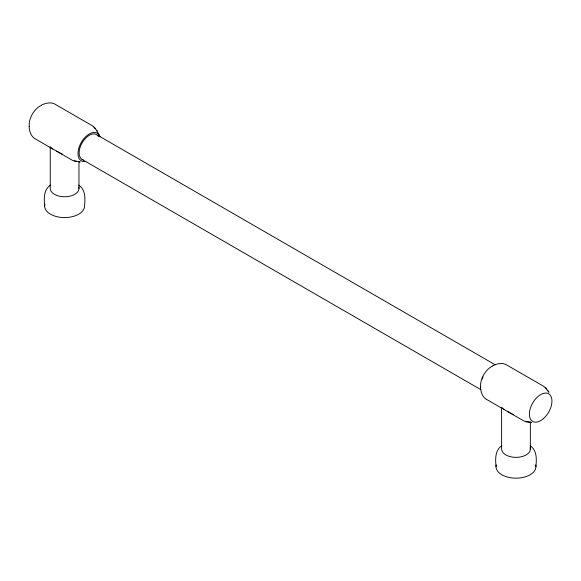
<?xml version="1.0" encoding="UTF-8"?>
<svg xmlns="http://www.w3.org/2000/svg" width="581" height="581" viewBox="0 0 581 581"><rect width="100%" height="100%" fill="white"/><g stroke="black" fill="none" stroke-linecap="round" stroke-linejoin="round"><path stroke-width="0.87" d="M50.394 185.114C43.444 189.922 43.989 198.571 44.65 206.059M501.781 445.714C494.83 450.529 495.375 459.179 496.029 466.659M41.462 105.074C45.311 103.222 50.191 101.922 54.258 103.759L92.626 125.91L95.219 128.532M492.848 365.674C496.697 363.829 501.577 362.522 505.644 364.36L544.012 386.51L546.605 389.139M29.05 126.571C29.377 130.827 30.684 135.707 34.308 138.307L72.676 160.458L80.149 161.888L78.406 161.663M525.747 421.755L531.528 422.496L524.062 421.065L485.694 398.915C482.07 396.315 480.763 391.434 480.436 387.171M74.361 161.148L76.249 161.395M62.349 154.183L56.444 151.089M513.735 414.783L507.83 411.697M495.339 364.861L96.461 134.574A14.365 8.294 -60 0 0 81.558 143.856A14.365 8.294 -60 0 0 83.315 159.949M82.103 159.448L480.974 389.735M504.177 409.583L501.621 407.325L501.621 449.069A14.365 8.294 0 0 0 517.105 457.334A14.365 8.294 0 0 0 530.17 447.769M52.798 148.983L50.409 147.291M530.184 445.714C537.127 450.529 536.583 459.179 535.929 466.659M78.798 185.114C85.748 189.922 85.204 198.571 84.543 206.059A19.95 11.518 0 0 1 63.031 217.541A19.95 11.518 0 0 1 44.897 204.258M547.919 390.875L548.987 392.262L545.45 387.629M96.533 130.267L99.336 135.293M94.064 127.021L97.601 131.662M530.344 421.842L530.344 449.069M78.958 161.242L78.958 188.462M50.235 146.724L50.235 188.462A14.365 8.294 0 0 0 65.726 196.734A14.365 8.294 0 0 0 78.784 187.169M97.499 135.373A14.365 8.294 -60 0 1 98.334 136.462M482.245 379.015A14.365 8.294 -60 0 1 483.08 376.96M29.326 126.556A15.164 8.751 -60 0 1 41.585 105.314M85.792 161.416A15.956 9.216 -60 0 1 81.304 142.403A15.956 9.216 -60 0 1 100.012 136.789M535.682 464.858A19.95 11.518 0 0 1 515.979 478.178A19.95 11.518 0 0 1 496.276 464.858M480.705 387.164A15.164 8.751 -60 0 1 492.971 365.921M543.584 418.516A15.956 9.216 -60 0 0 548.646 393.795A15.956 9.216 -60 0 0 529.763 410.535A15.956 9.216 -60 0 0 543.584 418.516"/></g></svg>
